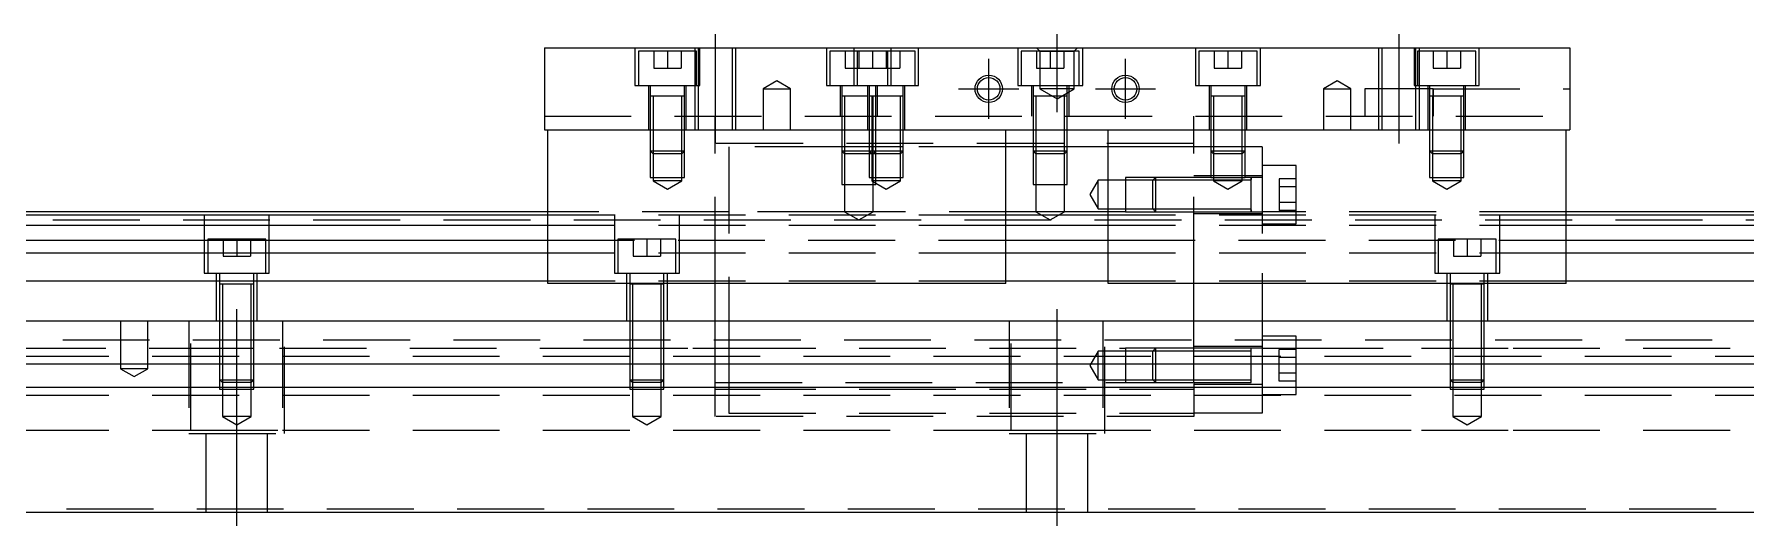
# Model space of a CAD drawing. Extents: x -20 to 981, y -279 to 102.
# Drawn here: x 230.4 to 480.7, y -233.5 to -161.5 of the extents above; entities that cross this region are included whole.
import ezdxf

# ---------------------------------------------------------------- set-up
doc = ezdxf.new("R2010")
doc.units = 0
doc.linetypes.add('CENTER', pattern=[50.8, 31.75, -6.35, 6.35, -6.35])
doc.linetypes.add('DASHED', pattern=[19.05, 12.7, -6.35])
doc.layers.get('0').update_dxf_attribs({"linetype": 'CONTINUOUS'})
doc.layers.add('CENTER', color=1, linetype='CENTER')

msp = doc.modelspace()

# ---------------------------------------------------------------- linework, layer by layer
at = {"color": 7, "linetype": 'CONTINUOUS'}
for p, q in [((305, -163.53), (305, -175.53)), ((305, -163.53), (455, -163.53)), ((455, -163.53), (455, -175.53)), ((305, -175.53), (455, -175.53)), ((305.5, -198.03), (305.5, -175.53)), ((372.5, -198.03), (372.5, -175.53)), ((387.5, -198.03), (387.5, -175.53)), ((454.5, -198.03), (454.5, -175.53)), ((408.4, -182.93), (408.4, -182.529994)), ((305.5, -187.53), (28, -187.53)), ((408.4, -187.530006), (408.4, -187.13)), ((703, -187.53), (454.5, -187.53)), ((305.5, -188.03), (0, -188.03)), ((305.5, -189.569608), (0, -189.569608)), ((387.5, -188.03), (372.5, -188.03)), ((387.5, -189.569608), (372.5, -189.569608)), ((760, -188.03), (454.5, -188.03)), ((760, -189.569608), (454.5, -189.569608)), ((0, -191.690392), (305.5, -191.690392)), ((372.5, -191.690392), (387.5, -191.690392)), ((454.5, -191.690392), (760, -191.690392)), ((305.5, -193.600532), (0, -193.600532)), ((387.5, -193.600532), (372.5, -193.600532)), ((760, -193.600532), (454.5, -193.600532)), ((305.5, -197.711934), (0, -197.711934)), ((387.5, -197.711934), (372.5, -197.711934)), ((760, -197.711934), (454.5, -197.711934)), ((372.5, -198.03), (305.5, -198.03)), ((454.5, -198.03), (387.5, -198.03)), ((0, -203.53), (760, -203.53)), ((0, -209.83), (760, -209.83)), ((408.4, -209.879968), (408.4, -209.83)), ((0, -213.23), (760, -213.23)), ((0, -231.53), (760, -231.53))]:
    msp.add_line(p, q, dxfattribs=at)
at = {"color": 3, "linetype": 'DASHED'}
for p, q in [((318.25, -163.53), (318.25, -169.03)), ((327.25, -164.03), (318.75, -164.03)), ((318.75, -164.03), (318.75, -169.03)), ((321, -164.03), (321, -166.53)), ((323, -164.03), (323, -166.53)), ((325, -164.03), (325, -166.53)), ((327.000006, -163.53), (327.000006, -175.53)), ((327.25, -169.03), (327.25, -164.03)), ((327.5, -163.53), (327.5, -175.53)), ((327.75, -169.03), (327.75, -163.53)), ((332.5, -175.53), (332.5, -163.53)), ((332.999994, -175.53), (332.999994, -163.53)), ((346.25, -163.53), (346.25, -169.03)), ((355.25, -164.03), (346.75, -164.03)), ((346.75, -164.03), (346.75, -169.03)), ((349, -164.03), (349, -166.53)), ((350.25, -163.53), (350.25, -169.03)), ((359.25, -164.03), (350.75, -164.03)), ((350.75, -164.03), (350.75, -169.03)), ((351, -164.03), (351, -166.53)), ((353, -164.03), (353, -166.53)), ((353, -164.03), (353, -166.53)), ((355, -164.03), (355, -166.53)), ((355.25, -169.03), (355.25, -164.03)), ((355.75, -169.03), (355.75, -163.53)), ((357, -164.03), (357, -166.53)), ((359.25, -169.03), (359.25, -164.03)), ((359.75, -169.03), (359.75, -163.53)), ((374.25, -163.53), (374.25, -169.03)), ((383.25, -164.03), (374.75, -164.03)), ((374.75, -164.03), (374.75, -169.03)), ((377.5, -164.03), (377, -163.53)), ((377, -164.03), (377, -166.53)), ((377.5, -164.03), (377.5, -169.53)), ((377.5, -164.03), (382.5, -164.03)), ((379, -164.03), (379, -166.53)), ((381, -164.03), (381, -166.53)), ((382.5, -164.03), (383, -163.53)), ((382.5, -169.53), (382.5, -164.03)), ((383.25, -169.03), (383.25, -164.03)), ((383.75, -169.03), (383.75, -163.53)), ((400.25, -163.53), (400.25, -169.03)), ((409.25, -164.03), (400.75, -164.03)), ((400.75, -164.03), (400.75, -169.03)), ((403, -164.03), (403, -166.53)), ((405, -164.03), (405, -166.53)), ((407, -164.03), (407, -166.53)), ((409.25, -169.03), (409.25, -164.03)), ((409.75, -169.03), (409.75, -163.53)), ((427.000006, -163.53), (427.000006, -175.53)), ((427.5, -163.53), (427.5, -175.53)), ((432.25, -163.53), (432.25, -169.03)), ((432.5, -175.53), (432.5, -163.53)), ((441.25, -164.03), (432.75, -164.03)), ((432.75, -164.03), (432.75, -169.03)), ((432.999994, -175.53), (432.999994, -163.53)), ((435, -164.03), (435, -166.53)), ((437, -164.03), (437, -166.53)), ((439, -164.03), (439, -166.53)), ((441.25, -169.03), (441.25, -164.03)), ((441.75, -169.03), (441.75, -163.53)), ((321, -166.53), (323, -166.53)), ((323, -166.53), (325, -166.53)), ((349, -166.53), (351, -166.53)), ((351, -166.53), (353, -166.53)), ((353, -166.53), (355, -166.53)), ((355, -166.53), (357, -166.53)), ((377, -166.53), (379, -166.53)), ((379, -166.53), (381, -166.53)), ((403, -166.53), (405, -166.53)), ((405, -166.53), (407, -166.53)), ((435, -166.53), (437, -166.53)), ((437, -166.53), (439, -166.53)), ((318.25, -169.03), (327.75, -169.03)), ((320.25, -169.03), (320.25, -175.53)), ((320.5, -169.03), (320.5, -170.63)), ((325.5, -170.63), (325.5, -169.03)), ((325.75, -175.53), (325.75, -169.03)), ((339, -168.3753), (337, -169.53)), ((337, -169.53), (339, -169.53)), ((337, -169.53), (337, -175.53)), ((341, -169.53), (339, -168.3753)), ((339, -169.53), (341, -169.53)), ((341, -175.53), (341, -169.53)), ((346.25, -169.03), (355.75, -169.03)), ((348.25, -169.03), (348.25, -173.53)), ((348.5, -169.03), (348.5, -170.63)), ((350.25, -169.03), (359.75, -169.03)), ((352.25, -169.03), (352.25, -175.53)), ((352.5, -169.03), (352.5, -170.63)), ((353.5, -170.63), (353.5, -169.03)), ((353.75, -173.53), (353.75, -169.03)), ((357.5, -170.63), (357.5, -169.03)), ((357.75, -175.53), (357.75, -169.03)), ((374.25, -169.03), (383.75, -169.03)), ((376.25, -169.03), (376.25, -173.53)), ((376.5, -169.03), (376.5, -170.63)), ((382.5, -169.53), (377.5, -169.53)), ((377.5, -169.53), (380, -170.973376)), ((380, -170.973376), (382.5, -169.53)), ((381.5, -170.63), (381.5, -169.03)), ((381.75, -173.53), (381.75, -169.03)), ((400.25, -169.03), (409.75, -169.03)), ((402.25, -169.03), (402.25, -175.53)), ((402.5, -169.03), (402.5, -170.63)), ((407.5, -170.63), (407.5, -169.03)), ((407.75, -175.53), (407.75, -169.03)), ((421, -168.3753), (419, -169.53)), ((419, -169.53), (421, -169.53)), ((419, -169.53), (419, -175.53)), ((423, -169.53), (421, -168.3753)), ((421, -169.53), (423, -169.53)), ((423, -175.53), (423, -169.53)), ((425, -169.53), (425, -173.53)), ((435, -169.53), (425, -169.53)), ((432.25, -169.03), (441.75, -169.03)), ((434.25, -169.03), (434.25, -175.53)), ((434.5, -169.03), (434.5, -170.63)), ((435, -169.53), (455, -169.53)), ((435, -173.53), (435, -169.53)), ((435, -169.53), (435, -170.63)), ((439.5, -170.63), (439.5, -169.03)), ((439.75, -175.53), (439.75, -169.03)), ((320.5, -170.625), (320.5, -170.63)), ((320.757468, -170.63), (320.5, -170.63)), ((320.5, -170.63), (320.5, -175.52998)), ((320.5, -170.63), (320.5, -170.635)), ((325.242552, -170.63), (320.757468, -170.63)), ((320.9, -170.63), (320.9, -175.52998)), ((325.1, -175.52998), (325.1, -170.63)), ((325.5, -170.63), (325.242552, -170.63)), ((325.5, -170.63), (325.5, -170.625)), ((325.5, -175.52998), (325.5, -170.63)), ((325.5, -170.635), (325.5, -170.63)), ((348.5, -170.625), (348.5, -170.63)), ((348.757468, -170.63), (348.5, -170.63)), ((348.5, -170.63), (348.5, -173.52998)), ((348.5, -170.63), (348.5, -170.635)), ((352.300194, -170.63), (348.757468, -170.63)), ((348.9, -170.63), (348.9, -173.52998)), ((352.5, -170.625), (352.5, -170.63)), ((353.5, -170.63), (352.5, -170.63)), ((352.757468, -170.63), (352.5, -170.63)), ((352.5, -170.63), (352.5, -175.52998)), ((352.5, -170.63), (352.5, -170.635)), ((357.242552, -170.63), (352.757468, -170.63)), ((352.9, -170.63), (352.9, -175.52998)), ((353.1, -173.52998), (353.1, -170.63)), ((353.5, -170.63), (353.5, -170.625)), ((353.5, -173.52998), (353.5, -170.63)), ((353.5, -170.635), (353.5, -170.63)), ((357.1, -175.52998), (357.1, -170.63)), ((357.5, -170.63), (357.242552, -170.63)), ((357.5, -170.63), (357.5, -170.625)), ((357.5, -175.52998), (357.5, -170.63)), ((357.5, -170.635), (357.5, -170.63)), ((376.5, -170.625), (376.5, -170.63)), ((376.757468, -170.63), (376.5, -170.63)), ((376.5, -170.63), (376.5, -170.635)), ((376.5, -170.63), (376.5, -173.52998)), ((381.242552, -170.63), (376.757468, -170.63)), ((376.9, -170.63), (376.9, -173.52998)), ((381.1, -173.52998), (381.1, -170.63)), ((381.5, -170.63), (381.242552, -170.63)), ((381.5, -170.63), (381.5, -170.625)), ((381.5, -170.635), (381.5, -170.63)), ((381.5, -173.52998), (381.5, -170.63)), ((402.5, -170.625), (402.5, -170.63)), ((402.757468, -170.63), (402.5, -170.63)), ((402.5, -170.63), (402.5, -170.635)), ((402.5, -170.63), (402.5, -175.52998)), ((407.242552, -170.63), (402.757468, -170.63)), ((402.9, -170.63), (402.9, -175.52998)), ((407.1, -175.52998), (407.1, -170.63)), ((407.5, -170.63), (407.242552, -170.63)), ((407.5, -170.63), (407.5, -170.625)), ((407.5, -170.635), (407.5, -170.63)), ((407.5, -175.52998), (407.5, -170.63)), ((434.5, -170.625), (434.5, -170.63)), ((434.757468, -170.63), (434.5, -170.63)), ((434.5, -170.63), (434.5, -175.52998)), ((434.5, -170.63), (434.5, -170.635)), ((439.242552, -170.63), (434.757468, -170.63)), ((434.9, -170.63), (434.9, -175.52998)), ((435, -170.63), (435, -173.53)), ((439.1, -175.52998), (439.1, -170.63)), ((439.5, -170.63), (439.242552, -170.63)), ((439.5, -170.63), (439.5, -170.625)), ((439.5, -175.52998), (439.5, -170.63)), ((439.5, -170.635), (439.5, -170.63)), ((305, -173.53), (455, -173.53)), ((330, -175.53), (330, -173.53)), ((348.5, -173.53), (348.5, -175.53)), ((348.500006, -173.53), (348.500006, -175.53)), ((348.9, -173.53), (348.9, -175.53)), ((353.1, -175.53), (353.1, -173.53)), ((353.499994, -175.53), (353.499994, -173.53)), ((353.5, -175.53), (353.5, -173.53)), ((376.5, -173.53), (376.5, -175.53)), ((376.500006, -173.53), (376.500006, -175.53)), ((376.9, -173.53), (376.9, -175.53)), ((381.1, -175.53), (381.1, -173.53)), ((381.499994, -175.53), (381.499994, -173.53)), ((381.5, -175.53), (381.5, -173.53)), ((400, -175.53), (400, -173.53)), ((320.5, -175.53), (320.5, -178.63)), ((320.500006, -175.53), (320.500006, -178.630006)), ((320.9, -175.53), (320.9, -179.03)), ((325.1, -179.03), (325.1, -175.53)), ((325.499994, -178.630006), (325.499994, -175.53)), ((325.5, -178.63), (325.5, -175.53)), ((330, -198.03), (330, -175.53)), ((400, -177.53), (330, -177.53)), ((348.5, -175.53), (348.5, -178.63)), ((348.500006, -175.53), (348.500006, -178.630006)), ((348.9, -175.53), (348.9, -179.03)), ((352.5, -175.53), (352.5, -178.63)), ((352.500006, -175.53), (352.500006, -178.630006)), ((352.9, -175.53), (352.9, -179.03)), ((353.1, -179.03), (353.1, -175.53)), ((353.499994, -178.630006), (353.499994, -175.53)), ((353.5, -178.63), (353.5, -175.53)), ((357.1, -179.03), (357.1, -175.53)), ((357.499994, -178.630006), (357.499994, -175.53)), ((357.5, -178.63), (357.5, -175.53)), ((376.5, -175.53), (376.5, -178.63)), ((376.500006, -175.53), (376.500006, -178.630006)), ((376.9, -175.53), (376.9, -179.03)), ((381.1, -179.03), (381.1, -175.53)), ((381.499994, -178.630006), (381.499994, -175.53)), ((381.5, -178.63), (381.5, -175.53)), ((400, -198.03), (400, -175.53)), ((402.5, -175.53), (402.5, -178.63)), ((402.500006, -175.53), (402.500006, -178.630006)), ((402.9, -175.53), (402.9, -179.03)), ((407.1, -179.03), (407.1, -175.53)), ((407.499994, -178.630006), (407.499994, -175.53)), ((407.5, -178.63), (407.5, -175.53)), ((434.5, -175.53), (434.5, -178.63)), ((434.500006, -175.53), (434.500006, -178.630006)), ((434.9, -175.53), (434.9, -179.03)), ((439.1, -179.03), (439.1, -175.53)), ((439.499994, -178.630006), (439.499994, -175.53)), ((439.5, -178.63), (439.5, -175.53)), ((320.5, -178.63), (325.5, -178.63)), ((320.5, -178.63), (320.9, -179.03)), ((320.500006, -178.63002), (320.500006, -182.53)), ((325.1, -179.03), (320.9, -179.03)), ((320.9, -179.03002), (320.9, -182.53)), ((325.1, -179.03), (325.5, -178.63)), ((325.1, -182.53), (325.1, -179.03002)), ((325.499994, -182.53), (325.499994, -178.63002)), ((332, -178.03), (332, -198.03)), ((348.5, -178.03), (332, -178.03)), ((348.9, -178.03), (348.5, -178.03)), ((348.5, -178.63), (353.499994, -178.63)), ((348.5, -178.63), (348.9, -179.03)), ((348.500006, -178.63002), (348.500006, -183.53)), ((352.5, -178.03), (348.9, -178.03)), ((353.1, -179.03), (348.9, -179.03)), ((348.9, -179.03002), (348.9, -183.53)), ((352.9, -178.03), (352.5, -178.03)), ((352.5, -178.63), (357.5, -178.63)), ((352.5, -178.63), (352.9, -179.03)), ((352.500006, -178.63002), (352.500006, -182.53)), ((352.9, -179.03), (352.500006, -179.03)), ((353.1, -178.03), (352.9, -178.03)), ((357.1, -179.03), (352.9, -179.03)), ((352.9, -179.03002), (352.9, -182.53)), ((353.5, -178.03), (353.1, -178.03)), ((353.1, -179.03), (353.5, -178.63)), ((353.1, -183.53), (353.1, -179.03002)), ((353.499994, -179.03), (353.499994, -178.63002)), ((353.499994, -182.53), (353.499994, -179.03)), ((357.1, -178.03), (353.5, -178.03)), ((357.5, -178.03), (357.1, -178.03)), ((357.1, -179.03), (357.5, -178.63)), ((357.1, -182.53), (357.1, -179.03002)), ((357.499994, -182.53), (357.499994, -178.63002)), ((372.5, -178.03), (357.5, -178.03)), ((376.5, -178.03), (372.5, -178.03)), ((376.9, -178.03), (376.5, -178.03)), ((376.5, -178.63), (381.5, -178.63)), ((376.5, -178.63), (376.9, -179.03)), ((376.500006, -178.63002), (376.500006, -183.53)), ((381.1, -178.03), (376.9, -178.03)), ((381.1, -179.03), (376.9, -179.03)), ((376.9, -179.03002), (376.9, -183.53)), ((381.5, -178.03), (381.1, -178.03)), ((381.1, -179.03), (381.5, -178.63)), ((381.1, -183.53), (381.1, -179.03002)), ((381.499994, -183.53), (381.499994, -178.63002)), ((387.5, -178.03), (381.5, -178.03)), ((400, -178.03), (387.5, -178.03)), ((402.5, -178.03), (400, -178.03)), ((402.9, -178.03), (402.5, -178.03)), ((402.5, -178.63), (407.5, -178.63)), ((402.5, -178.63), (402.9, -179.03)), ((402.500006, -178.63002), (402.500006, -182.53)), ((407.1, -178.03), (402.9, -178.03)), ((407.1, -179.03), (402.9, -179.03)), ((402.9, -179.03002), (402.9, -182.53)), ((407.5, -178.03), (407.1, -178.03)), ((407.1, -179.03), (407.5, -178.63)), ((407.1, -182.53), (407.1, -179.03002)), ((407.499994, -182.53), (407.499994, -178.63002)), ((410, -178.03), (407.5, -178.03)), ((410, -178.03), (410, -196.53)), ((434.5, -178.63), (439.5, -178.63)), ((434.5, -178.63), (434.9, -179.03)), ((434.500006, -178.63002), (434.500006, -182.53)), ((439.1, -179.03), (434.9, -179.03)), ((434.9, -179.03002), (434.9, -182.53)), ((439.1, -179.03), (439.5, -178.63)), ((439.1, -182.53), (439.1, -179.03002)), ((439.499994, -182.53), (439.499994, -178.63002)), ((320.500006, -182.53), (325.499994, -182.53)), ((320.9, -182.53), (320.9, -183.03)), ((325.1, -183.03), (325.1, -182.53)), ((352.500006, -182.53), (357.499994, -182.53)), ((352.9, -182.53), (352.9, -183.03)), ((353.499994, -183.53), (353.499994, -182.53)), ((357.1, -183.03), (357.1, -182.53)), ((390, -182.530006), (390, -187.529994)), ((394.39998, -182.530006), (390, -182.530006)), ((394.4, -182.53), (394, -182.93)), ((400, -182.530006), (394.399994, -182.530006)), ((394.4, -182.53), (394.4, -187.53)), ((400, -182.53), (394.4, -182.53)), ((410, -182.28), (400, -182.28)), ((402.500006, -182.53), (400.00002, -182.53)), ((402.500006, -182.53), (407.499994, -182.53)), ((402.9, -182.53), (402.9, -183.03)), ((407.1, -183.03), (407.1, -182.53)), ((408.405, -182.53), (407.499994, -182.53)), ((410, -182.53), (408.395, -182.53)), ((408.4, -182.787468), (408.4, -182.53)), ((408.4, -182.53), (408.4, -182.787448)), ((408.4, -182.787468), (408.4, -182.53)), ((415, -180.78), (410, -180.78)), ((412.5, -182.720598), (412.5, -183.8753)), ((415, -182.720598), (412.5, -182.720598)), ((415, -189.28), (415, -180.78)), ((434.500006, -182.53), (439.499994, -182.53)), ((434.9, -182.53), (434.9, -183.03)), ((439.1, -183.03), (439.1, -182.53)), ((325.1, -183.03), (320.9, -183.03)), ((320.9, -183.03), (323, -184.242436)), ((323, -184.242436), (325.1, -183.03)), ((348.500006, -183.53), (353.499994, -183.53)), ((348.9, -183.53), (348.9, -187.53)), ((357.1, -183.03), (352.9, -183.03)), ((352.9, -183.03), (355, -184.242436)), ((353.1, -187.53), (353.1, -183.53)), ((355, -184.242436), (357.1, -183.03)), ((376.500006, -183.53), (381.499994, -183.53)), ((376.9, -183.53), (376.9, -187.53)), ((381.1, -187.53), (381.1, -183.53)), ((386, -182.93), (384.787564, -185.03)), ((384.787564, -185.03), (386, -187.13)), ((386, -187.13), (386, -182.93)), ((390, -182.93), (386, -182.93)), ((393.99998, -182.93), (390, -182.93)), ((394, -187.13), (394, -182.93)), ((400, -182.93), (394, -182.93)), ((408.4, -182.93), (400.00002, -182.93)), ((407.1, -183.03), (402.9, -183.03)), ((402.9, -183.03), (405, -184.242436)), ((405, -184.242436), (407.1, -183.03)), ((408.4, -184.879954), (408.4, -182.787468)), ((408.4, -187.272552), (408.4, -184.879954)), ((412.5, -183.8753), (412.5, -186.1847)), ((415, -183.8753), (412.5, -183.8753)), ((439.1, -183.03), (434.9, -183.03)), ((434.9, -183.03), (437, -184.242436)), ((437, -184.242436), (439.1, -183.03)), ((331.99998, -187.53), (305.5, -187.53)), ((348.9, -187.53), (332, -187.53)), ((353.1, -187.53), (348.9, -187.53)), ((348.9, -187.53), (351, -188.742436)), ((351, -188.742436), (353.1, -187.53)), ((376.9, -187.53), (353.1, -187.53)), ((381.1, -187.53), (376.9, -187.53)), ((376.9, -187.53), (379, -188.742436)), ((379, -188.742436), (381.1, -187.53)), ((389.99998, -187.53), (381.1, -187.53)), ((386, -187.13), (390, -187.13)), ((390, -187.13), (393.99998, -187.13)), ((390, -187.529994), (394.39998, -187.529994)), ((394, -187.13), (394.4, -187.53)), ((394, -187.13), (400, -187.13)), ((394.4, -187.529994), (400, -187.529994)), ((394.4, -187.53), (400, -187.53)), ((400, -187.78), (410, -187.78)), ((400.00002, -187.13), (408.4, -187.13)), ((400.00002, -187.53), (408.405, -187.53)), ((408.395, -187.53), (410, -187.53)), ((408.4, -187.53), (408.4, -187.272552)), ((408.4, -187.272602), (408.4, -187.53)), ((454.5, -187.53), (410.00002, -187.53)), ((412.5, -186.1847), (412.5, -187.339402)), ((415, -186.1847), (412.5, -186.1847)), ((415, -187.339402), (412.5, -187.339402)), ((703, -188.78), (25, -188.78)), ((255.25, -188.03), (255.25, -196.53)), ((264.75, -196.53), (264.75, -188.03)), ((372.5, -188.03), (305.5, -188.03)), ((372.5, -189.569608), (305.5, -189.569608)), ((315.25, -188.03), (315.25, -196.53)), ((324.75, -196.53), (324.75, -188.03)), ((454.5, -188.03), (387.5, -188.03)), ((454.5, -189.569608), (387.5, -189.569608)), ((410, -189.28), (415, -189.28)), ((435.25, -188.03), (435.25, -196.53)), ((444.75, -196.53), (444.75, -188.03)), ((264.25, -191.53), (255.75, -191.53)), ((255.75, -191.53), (255.75, -196.53)), ((258, -191.53), (258, -194.03)), ((260, -191.53), (260, -194.03)), ((262, -191.53), (262, -194.03)), ((264.25, -196.53), (264.25, -191.53)), ((305.5, -191.690392), (372.5, -191.690392)), ((324.25, -191.53), (315.75, -191.53)), ((315.75, -191.53), (315.75, -196.53)), ((318, -191.53), (318, -194.03)), ((320, -191.53), (320, -194.03)), ((322, -191.53), (322, -194.03)), ((324.25, -196.53), (324.25, -191.53)), ((387.5, -191.690392), (454.5, -191.690392)), ((444.25, -191.53), (435.75, -191.53)), ((435.75, -191.53), (435.75, -196.53)), ((438, -191.53), (438, -194.03)), ((440, -191.53), (440, -194.03)), ((442, -191.53), (442, -194.03)), ((444.25, -196.53), (444.25, -191.53)), ((258, -194.03), (260, -194.03)), ((260, -194.03), (262, -194.03)), ((372.5, -193.600532), (305.5, -193.600532)), ((318, -194.03), (320, -194.03)), ((320, -194.03), (322, -194.03)), ((454.5, -193.600532), (387.5, -193.600532)), ((438, -194.03), (440, -194.03)), ((440, -194.03), (442, -194.03)), ((255.25, -196.53), (264.75, -196.53)), ((257, -196.53), (257, -203.53)), ((257.5, -196.53), (257.5, -198.13)), ((262.5, -198.13), (262.5, -196.53)), ((263, -203.53), (263, -196.53)), ((372.5, -197.711934), (305.5, -197.711934)), ((315.25, -196.53), (324.75, -196.53)), ((317, -196.53), (317, -203.53)), ((317.5, -196.53), (317.5, -198.13)), ((322.5, -198.13), (322.5, -196.53)), ((323, -203.53), (323, -196.53)), ((454.5, -197.711934), (387.5, -197.711934)), ((410, -196.53), (410, -198.03)), ((435.25, -196.53), (444.75, -196.53)), ((437, -196.53), (437, -203.53)), ((437.5, -196.53), (437.5, -198.13)), ((442.5, -198.13), (442.5, -196.53)), ((443, -203.53), (443, -196.53)), ((257.5, -198.125), (257.5, -198.13)), ((262.5, -198.13), (257.5, -198.13)), ((257.5, -198.13), (257.5, -198.135)), ((257.5, -198.13), (257.5, -203.52998)), ((257.9, -198.13), (257.9, -203.52998)), ((262.1, -203.52998), (262.1, -198.13)), ((262.5, -198.13), (262.5, -198.125)), ((262.5, -198.135), (262.5, -198.13)), ((262.5, -203.52998), (262.5, -198.13)), ((317.5, -198.125), (317.5, -198.13)), ((322.5, -198.13), (317.5, -198.13)), ((317.5, -198.13), (317.5, -198.135)), ((317.5, -198.13), (317.5, -203.52998)), ((317.9, -198.13), (317.9, -203.52998)), ((322.1, -203.52998), (322.1, -198.13)), ((322.5, -198.13), (322.5, -198.125)), ((322.5, -198.135), (322.5, -198.13)), ((322.5, -203.52998), (322.5, -198.13)), ((330, -203.53), (330, -198.03)), ((332, -198.03), (332, -203.53)), ((400, -203.53), (400, -198.03)), ((410, -198.13), (410, -203.53)), ((437.5, -198.125), (437.5, -198.13)), ((442.5, -198.13), (437.5, -198.13)), ((437.5, -198.13), (437.5, -198.135)), ((437.5, -198.13), (437.5, -203.52998)), ((437.9, -198.13), (437.9, -203.52998)), ((442.1, -203.52998), (442.1, -198.13)), ((442.5, -198.13), (442.5, -198.125)), ((442.5, -198.135), (442.5, -198.13)), ((442.5, -203.52998), (442.5, -198.13)), ((243, -203.53), (243, -210.53)), ((247, -210.53), (247, -203.53)), ((253, -203.53), (253, -220.03)), ((253.291796, -219.53), (253.291796, -203.53)), ((257.5, -203.53), (257.5, -209.83)), ((257.500006, -203.53), (257.500006, -209.83)), ((257.9, -203.53), (257.9, -209.83)), ((262.1, -209.83), (262.1, -203.53)), ((262.499994, -209.83), (262.499994, -203.53)), ((262.5, -209.83), (262.5, -203.53)), ((266.708204, -203.53), (266.708204, -219.53)), ((267, -220.03), (267, -203.53)), ((317.5, -203.53), (317.5, -209.83)), ((317.500006, -203.53), (317.500006, -209.83)), ((317.9, -203.53), (317.9, -209.83)), ((322.1, -209.83), (322.1, -203.53)), ((322.499994, -209.83), (322.499994, -203.53)), ((322.5, -209.83), (322.5, -203.53)), ((330, -209.83), (330, -203.53)), ((332, -203.53), (332, -209.83)), ((373, -203.53), (373, -220.03)), ((373.291796, -219.53), (373.291796, -203.53)), ((386.708204, -203.53), (386.708204, -219.53)), ((387, -220.03), (387, -203.53)), ((400, -209.83), (400, -203.53)), ((410, -203.53), (410, -209.83)), ((437.5, -203.53), (437.5, -209.83)), ((437.500006, -203.53), (437.500006, -209.83)), ((437.9, -203.53), (437.9, -209.83)), ((442.1, -209.83), (442.1, -203.53)), ((442.499994, -209.83), (442.499994, -203.53)), ((442.5, -209.83), (442.5, -203.53)), ((25, -206.28), (703, -206.28)), ((56.708204, -207.53), (313.291796, -207.53)), ((257.5, -207.53), (257.9, -207.53)), ((257.9, -207.53), (262.1, -207.53)), ((262.1, -207.53), (262.5, -207.53)), ((313.291796, -207.53), (326.708204, -207.53)), ((317.5, -207.53), (317.9, -207.53)), ((317.9, -207.53), (322.1, -207.53)), ((322.1, -207.53), (322.5, -207.53)), ((326.708204, -207.53), (330, -207.53)), ((330, -207.53), (331.99998, -207.53)), ((332, -207.529994), (389.999982, -207.529994)), ((332, -207.53), (389.99998, -207.53)), ((390, -207.530006), (390, -212.529994)), ((394.39998, -207.530006), (390, -207.530006)), ((394.4, -207.53), (394, -207.93)), ((400, -207.530006), (394.399994, -207.530006)), ((394.4, -207.53), (394.4, -209.83)), ((400, -207.53), (394.4, -207.53)), ((410, -207.28), (400, -207.28)), ((407.5, -207.53), (400.00002, -207.53)), ((407.9, -207.53), (407.5, -207.53)), ((408.4, -207.53), (407.9, -207.53)), ((408.4, -207.53), (408.395, -207.53)), ((408.4, -207.787468), (408.4, -207.53)), ((408.405, -207.53), (408.4, -207.53)), ((410, -207.53), (408.4, -207.53)), ((408.4, -209.829974), (408.4, -207.787468)), ((412.1, -205.78), (410, -205.78)), ((410.00002, -207.53), (412.1, -207.53)), ((412.5, -205.78), (412.1, -205.78)), ((412.1, -207.53), (412.5, -207.53)), ((415, -205.78), (412.5, -205.78)), ((412.5, -207.53), (415, -207.53)), ((415, -207.720598), (412.5, -207.720598)), ((412.5, -212.339402), (412.5, -207.720598)), ((415, -209.83), (415, -205.78)), ((415, -207.53), (433.291796, -207.53)), ((433.291796, -207.53), (446.708204, -207.53)), ((437.5, -207.53), (437.9, -207.53)), ((437.9, -207.53), (442.1, -207.53)), ((442.1, -207.53), (442.5, -207.53)), ((446.708204, -207.53), (703.005, -207.53)), ((0, -208.68), (760, -208.68)), ((257.5, -209.83), (257.5, -212.13)), ((257.500006, -209.83), (257.500006, -212.130006)), ((257.9, -209.83), (257.9, -212.53)), ((262.1, -212.53), (262.1, -209.83)), ((262.499994, -212.130006), (262.499994, -209.83)), ((262.5, -212.13), (262.5, -209.83)), ((317.5, -209.83), (317.5, -212.13)), ((317.500006, -209.83), (317.500006, -212.130006)), ((317.9, -209.83), (317.9, -212.53)), ((322.1, -212.53), (322.1, -209.83)), ((322.499994, -212.130006), (322.499994, -209.83)), ((322.5, -212.13), (322.5, -209.83)), ((330, -212.53), (330, -209.83)), ((332, -209.83), (332, -213.23)), ((386, -207.93), (384.787564, -210.03)), ((384.787564, -210.03), (386, -212.13)), ((386, -212.13), (386, -207.93)), ((390, -207.93), (386, -207.93)), ((393.99998, -207.93), (390, -207.93)), ((394, -209.83), (394, -207.93)), ((400, -207.93), (394, -207.93)), ((394, -212.13), (394, -209.83)), ((394.4, -209.83), (394.4, -212.53)), ((400, -212.53), (400, -209.83)), ((407.5, -207.93), (400.00002, -207.93)), ((407.9, -207.93), (407.5, -207.93)), ((408.4, -207.93), (407.9, -207.93)), ((408.4, -210.23002), (408.4, -209.829974)), ((408.4, -212.53), (408.4, -210.23002)), ((410, -209.83), (410, -212.53)), ((412.499994, -212.130006), (412.499994, -209.83)), ((415, -208.8753), (412.5, -208.8753)), ((415, -213.23), (415, -209.83)), ((437.5, -209.83), (437.5, -212.13)), ((437.500006, -209.83), (437.500006, -212.130006)), ((437.9, -209.83), (437.9, -212.53)), ((442.1, -212.53), (442.1, -209.83)), ((442.499994, -212.130006), (442.499994, -209.83)), ((442.5, -212.13), (442.5, -209.83)), ((247, -210.53), (243, -210.53)), ((243, -210.53), (245, -211.6847)), ((245, -211.6847), (247, -210.53)), ((257.5, -212.13), (262.5, -212.13)), ((257.5, -212.13), (257.9, -212.53)), ((257.500006, -212.13002), (257.500006, -213.23)), ((262.1, -212.53), (257.9, -212.53)), ((257.9, -212.53002), (257.9, -213.53)), ((262.1, -212.53), (262.5, -212.13)), ((262.1, -213.53), (262.1, -212.53002)), ((262.499994, -213.23), (262.499994, -212.13002)), ((317.5, -212.13), (322.5, -212.13)), ((317.5, -212.13), (317.9, -212.53)), ((317.500006, -212.13002), (317.500006, -213.23)), ((322.1, -212.53), (317.9, -212.53)), ((317.9, -212.53002), (317.9, -213.53)), ((322.1, -212.53), (322.5, -212.13)), ((322.1, -213.53), (322.1, -212.53002)), ((322.499994, -213.23), (322.499994, -212.13002)), ((330, -213.23), (330, -212.53)), ((330, -212.53), (400, -212.53)), ((386, -212.13), (390, -212.13)), ((390, -212.13), (393.99998, -212.13)), ((394, -212.13), (400, -212.13)), ((394, -212.13), (394.4, -212.53)), ((400, -212.53), (400, -213.23)), ((400, -212.78), (410, -212.78)), ((400.00002, -212.13), (408.4, -212.13)), ((400.00002, -212.53), (408.4, -212.53)), ((410, -212.53), (410, -213.23)), ((415, -211.1847), (412.5, -211.1847)), ((415, -212.339402), (412.5, -212.339402)), ((437.5, -212.13), (442.5, -212.13)), ((437.5, -212.13), (437.9, -212.53)), ((437.500006, -212.13002), (437.500006, -213.23)), ((442.1, -212.53), (437.9, -212.53)), ((437.9, -212.53002), (437.9, -213.53)), ((442.1, -212.53), (442.5, -212.13)), ((442.1, -213.53), (442.1, -212.53002)), ((442.499994, -213.23), (442.499994, -212.13002)), ((0, -214.38), (760, -214.38)), ((257.500006, -213.23), (257.500006, -213.53)), ((257.500006, -213.53), (262.499994, -213.53)), ((257.9, -213.53), (257.9, -217.53)), ((262.1, -217.53), (262.1, -213.53)), ((262.499994, -213.53), (262.499994, -213.23)), ((317.500006, -213.23), (317.500006, -213.53)), ((317.500006, -213.53), (322.499994, -213.53)), ((317.9, -213.53), (317.9, -217.53)), ((322.1, -217.53), (322.1, -213.53)), ((322.499994, -213.53), (322.499994, -213.23)), ((330, -217.53), (330, -213.23)), ((330, -213.53), (347.500006, -213.53)), ((330, -213.53), (332, -213.53)), ((332, -213.23), (332, -217.03)), ((332, -213.53), (400, -213.53)), ((352.499994, -213.53), (400, -213.53)), ((400, -213.23), (400, -217.53)), ((410, -213.23), (410, -213.53)), ((410, -213.53), (410, -217.03)), ((410, -214.28), (415, -214.28)), ((415, -214.28), (415, -213.23)), ((437.500006, -213.23), (437.500006, -213.53)), ((437.500006, -213.53), (442.499994, -213.53)), ((437.9, -213.53), (437.9, -217.53)), ((442.1, -217.53), (442.1, -213.53)), ((442.499994, -213.53), (442.499994, -213.23)), ((262.1, -217.53), (257.9, -217.53)), ((257.9, -217.53), (260, -218.742436)), ((260, -218.742436), (262.1, -217.53)), ((322.1, -217.53), (317.9, -217.53)), ((317.9, -217.53), (320, -218.742436)), ((320, -218.742436), (322.1, -217.53)), ((400, -217.53), (330, -217.53)), ((332, -217.03), (400, -217.03)), ((410, -217.03), (400, -217.03)), ((442.1, -217.53), (437.9, -217.53)), ((437.9, -217.53), (440, -218.742436)), ((440, -218.742436), (442.1, -217.53)), ((0, -219.53), (433.291796, -219.53)), ((253, -220.03), (267, -220.03)), ((253.291796, -219.53), (266.708204, -219.53)), ((255.5, -220.03), (255.5, -231.53)), ((264.5, -231.53), (264.5, -220.03)), ((373, -220.03), (387, -220.03)), ((373.291796, -219.53), (386.708204, -219.53)), ((375.5, -220.03), (375.5, -231.53)), ((384.5, -231.53), (384.5, -220.03)), ((433.291796, -219.53), (446.708204, -219.53)), ((446.708204, -219.53), (703.291796, -219.53)), ((6.499992, -231.03), (760, -231.03))]:
    msp.add_line(p, q, dxfattribs=at)
at = {"color": 3, "linetype": 'CONTINUOUS'}
for centre in [(370, -169.53), (390, -169.53)]:
    msp.add_circle(centre, 2, dxfattribs=at)
at = {"color": 7, "linetype": 'CONTINUOUS'}
for centre in [(370, -169.53), (390, -169.53)]:
    msp.add_circle(centre, 1.65, dxfattribs=at)
at = {"layer": 'CENTER', "color": 1, "linetype": 'CENTER'}
for p, q in [((330, -161.53), (330, -177.53)), ((380, -172.973376), (380, -161.53)), ((430, -161.53), (430, -177.53)), ((370, -173.93), (370, -165.13)), ((390, -173.93), (390, -165.13)), ((365.6, -169.53), (374.4, -169.53)), ((385.6, -169.53), (394.4, -169.53)), ((260, -233.53), (260, -201.53)), ((380, -233.53), (380, -201.53))]:
    msp.add_line(p, q, dxfattribs=at)

doc.saveas('drawing.dxf')
